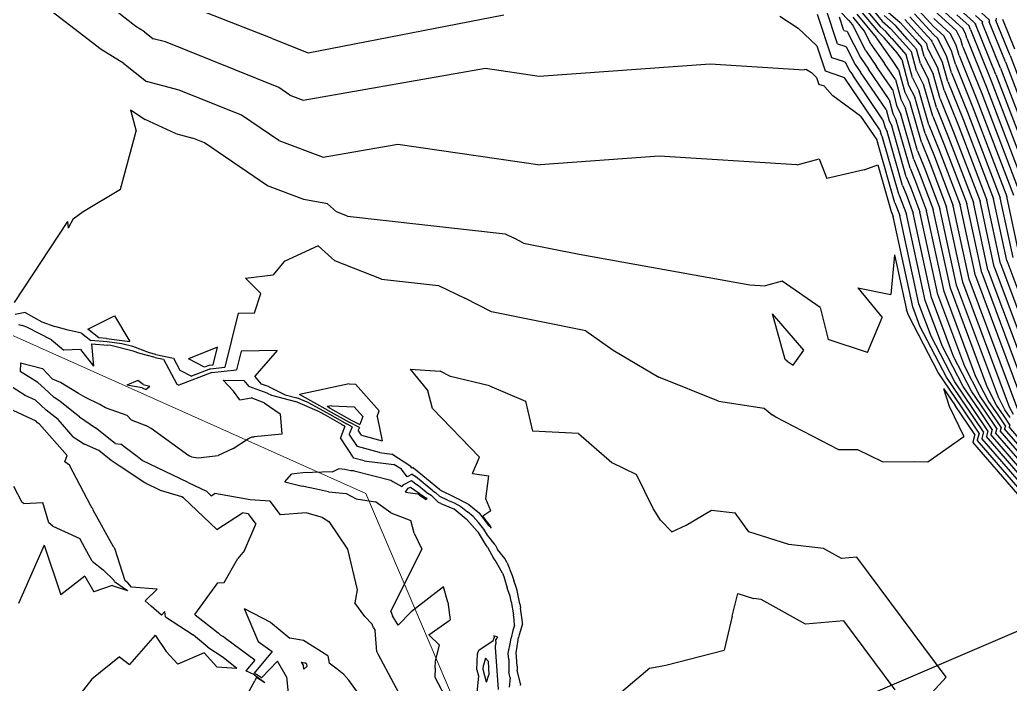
# Model space of a CAD drawing. Header units: metres. Extents: x -1120501 to 1198934, y -4928884 to 66998.
# Drawn here: x 459.7 to 732.5, y -822.2 to -639.2 of the extents above; entities that cross this region are included whole.
import ezdxf

# ---------------------------------------------------------------- set-up
doc = ezdxf.new("R2010")
doc.units = ezdxf.units.M
doc.layers.add('CL', color=5, linetype='Continuous')
doc.layers.add('Cross Sections', color=10, linetype='Continuous')
doc.layers.add('SURF2CONTOURS', color=7, linetype='Continuous', lineweight=0)

msp = doc.modelspace()

# ---------------------------------------------------------------- linework, layer by layer
at = {"color": 7, "lineweight": 0}
msp.add_circle((-684.64, 190.5), 66807.04, dxfattribs=at)
at = {"layer": 'CL', "linetype": 'Continuous', "lineweight": 0}
msp.add_lwpolyline([(-1067.58, 367.8), (-1082.93, 319.26), (-1104.11, 221.68), (-1108.39, 149.1), (-1119.85, 75.24), (-1093.53, -4.65), (-914.22, -147.32), (-825.87, -265.54), (-744.42, -314.86), (-442.72, -367.63), (-277.08, -412.37), (-43.5, -540.29), (86.31, -636.55), (247.28, -699.7), (413.51, -706.37), (555.05, -769.61), (597.29, -868.97), (635.37, -929.41), (778.63, -1023.65), (803.38, -1108.38), (824.32, -1155.97), (872.87, -1163.59)], dxfattribs=at)
at = {"layer": 'Cross Sections', "linetype": 'Continuous', "lineweight": 30}
msp.add_line((348.21, -973.18), (918.02, -728.82), dxfattribs=at)
at = {"layer": 'SURF2CONTOURS', "color": 4, "linetype": 'Continuous', "lineweight": -3}
for p, q in [((482.09, -647.3, 242), (463.06, -632.64, 242)), ((681.44, -632.36, 245), (687.86, -639.16, 245)), ((714.64, -632.7, 253), (722.38, -639.73, 253)), ((529.19, -644.3, 243), (501.52, -633.43, 243)), ((711.62, -634.45, 252), (719.42, -641.55, 252)), ((539.17, -648.22, 243), (593.03, -637.8, 243)), ((669, -638.2, 243), (674.11, -641.43, 243)), ((684.96, -645.79, 244), (681.84, -636.34, 244)), ((690.23, -637.58, 246), (695.56, -644.01, 246)), ((692.3, -635.76, 247), (696.64, -641.01, 247)), ((697.73, -638, 248), (700.86, -640.76, 248)), ((706.12, -637.48, 250), (711.33, -643.22, 250)), ((726.72, -639.2, 254), (723.48, -636.24, 254)), ((687.86, -639.16, 245), (688.16, -639.39, 245)), ((689.01, -640.42, 245), (688.16, -639.39, 245)), ((692.68, -647.72, 245), (689.01, -640.42, 245)), ((696.64, -641.01, 247), (698.22, -642.4, 247)), ((704.23, -644.48, 248), (700.86, -640.76, 248)), ((708.53, -644.68, 249), (703.49, -639.12, 249)), ((711.47, -638.83, 251), (715.97, -642.93, 251)), ((722.94, -640.24, 253), (722.38, -639.73, 253)), ((722.94, -640.24, 253), (722.93, -640.33, 253)), ((728.55, -654.21, 253), (722.93, -640.33, 253)), ((726.72, -639.2, 254), (726.68, -639.69, 254)), ((731.15, -650.74, 254), (726.68, -639.69, 254)), ((733.76, -647.27, 255), (730.44, -639.06, 255)), ((674.11, -641.43, 243), (679.22, -646.33, 243)), ((699.92, -644.28, 247), (698.22, -642.4, 247)), ((711.33, -643.22, 250), (712.52, -644.31, 250)), ((717.6, -646.14, 251), (715.97, -642.93, 251)), ((720.14, -642.97, 252), (719.42, -641.55, 252)), ((720.5, -644.23, 252), (720.14, -642.97, 252)), ((529.19, -644.3, 243), (539.17, -648.22, 243)), ((679.22, -646.33, 243), (681.5, -653.24, 243)), ((684.96, -645.79, 244), (686.97, -646.46, 244)), ((686.97, -646.46, 244), (687.33, -646.59, 244)), ((695.56, -644.01, 246), (695.59, -644.04, 246)), ((695.62, -644.07, 246), (695.59, -644.04, 246)), ((695.75, -644.22, 246), (695.62, -644.07, 246)), ((700.06, -650.36, 246), (695.75, -644.22, 246)), ((699.92, -644.28, 247), (703.87, -648.78, 247)), ((704.23, -644.48, 248), (706.68, -647.27, 248)), ((708.53, -644.68, 249), (709.49, -645.77, 249)), ((709.9, -647.32, 249), (709.49, -645.77, 249)), ((715.06, -649.32, 250), (712.52, -644.31, 250)), ((718.42, -649.01, 251), (717.6, -646.14, 251)), ((720.5, -644.23, 252), (725.94, -657.69, 252)), ((488.39, -651.24, 242), (482.09, -647.3, 242)), ((687.33, -646.59, 244), (689.77, -651.45, 244)), ((692.68, -647.72, 245), (695.68, -651.99, 245)), ((705.59, -655.17, 247), (703.87, -648.78, 247)), ((707.75, -651.24, 248), (706.68, -647.27, 248)), ((709.9, -647.32, 249), (712.53, -652.49, 249)), ((718.42, -649.01, 251), (723.34, -661.16, 251)), ((488.39, -651.24, 242), (494.62, -656.17, 242)), ((689.77, -651.45, 244), (691.29, -653.62, 244)), ((701.76, -652.84, 246), (700.06, -650.36, 246)), ((707.75, -651.24, 248), (709.99, -655.67, 248)), ((716.34, -653.78, 250), (715.06, -649.32, 250)), ((731.15, -650.74, 254), (744.42, -685.55, 254)), ((681.5, -653.24, 243), (685.98, -654.74, 243)), ((698.31, -663.91, 244), (691.29, -653.62, 244)), ((700.03, -658.38, 245), (695.68, -651.99, 245)), ((701.76, -652.84, 246), (703.43, -659.1, 246)), ((714.26, -658.55, 249), (712.53, -652.49, 249)), ((716.34, -653.78, 250), (720.73, -664.63, 250)), ((728.55, -654.21, 253), (740.74, -686.2, 253)), ((503.6, -658.51, 242), (494.62, -656.17, 242)), ((685.98, -654.74, 243), (686.78, -655.02, 243)), ((686.78, -655.02, 243), (686.85, -655.18, 243)), ((686.85, -655.18, 243), (686.9, -655.25, 243)), ((696.58, -669.45, 243), (686.9, -655.25, 243)), ((705.59, -655.17, 247), (707.45, -658.84, 247)), ((712.18, -663.32, 248), (709.99, -655.67, 248)), ((520.79, -665.41, 242), (503.6, -658.51, 242)), ((700.03, -658.38, 245), (701.28, -663.02, 245)), ((703.43, -659.1, 246), (704.91, -662.02, 246)), ((710.1, -668.1, 247), (707.45, -658.84, 247)), ((714.26, -658.55, 249), (718.13, -668.1, 249)), ((725.94, -657.69, 252), (737.06, -686.85, 252)), ((708.02, -672.87, 246), (704.91, -662.02, 246)), ((723.34, -661.16, 251), (733.38, -687.51, 251)), ((531.02, -672.4, 242), (520.79, -665.41, 242)), ((698.31, -663.91, 244), (699.12, -666.95, 244)), ((701.28, -663.02, 245), (702.38, -665.19, 245)), ((705.94, -677.64, 245), (702.38, -665.19, 245)), ((712.18, -663.32, 248), (715.52, -671.58, 248)), ((720.73, -664.63, 250), (729.7, -688.16, 250)), ((699.12, -666.95, 244), (699.84, -668.37, 244)), ((710.1, -668.1, 247), (712.92, -675.05, 247)), ((718.13, -668.1, 249), (726.02, -688.81, 249)), ((696.58, -669.45, 243), (696.96, -670.87, 243)), ((696.96, -670.87, 243), (697.3, -671.54, 243)), ((703.86, -682.41, 244), (699.84, -668.37, 244)), ((531.02, -672.4, 242), (543.26, -677.04, 242)), ((543.26, -677.04, 242), (563.85, -673.46, 242)), ((563.85, -673.46, 242), (603.02, -679.13, 242)), ((563.85, -673.46, 242), (603.02, -679.13, 242)), ((701.79, -687.18, 243), (697.3, -671.54, 243)), ((708.02, -672.87, 246), (710.31, -678.52, 246)), ((715.52, -671.58, 248), (722.34, -689.47, 248)), ((712.92, -675.05, 247), (718.66, -690.12, 247)), ((635.84, -676.74, 242), (603.02, -679.13, 242)), ((673.71, -679.11, 242), (635.84, -676.74, 242)), ((673.85, -679.16, 242), (673.71, -679.11, 242)), ((673.85, -679.16, 242), (679.9, -677.48, 242)), ((679.9, -677.48, 242), (682.02, -682.9, 242)), ((692.24, -680.52, 242), (696.02, -679.09, 242)), ((696.02, -679.09, 242), (699.71, -691.96, 242)), ((705.94, -677.64, 245), (707.71, -681.99, 245)), ((710.31, -678.52, 246), (714.98, -690.77, 246)), ((692.24, -680.52, 242), (682.02, -682.9, 242)), ((703.86, -682.41, 244), (705.1, -685.46, 244)), ((707.71, -681.99, 245), (711.3, -691.43, 245)), ((701.79, -687.18, 243), (702.49, -688.94, 243)), ((705.1, -685.46, 244), (707.62, -692.08, 244)), ((702.49, -688.94, 243), (703.94, -692.73, 243)), ((722.91, -709.73, 247), (718.66, -690.12, 247)), ((726.36, -708.03, 248), (722.34, -689.47, 248)), ((729.82, -706.33, 249), (726.02, -688.81, 249)), ((733.27, -704.64, 250), (729.7, -688.16, 250)), ((699.71, -691.96, 242), (699.89, -692.41, 242)), ((699.89, -692.41, 242), (700.26, -693.39, 242)), ((709.09, -716.51, 243), (703.94, -692.73, 243)), ((712.55, -714.81, 244), (707.62, -692.08, 244)), ((716, -713.12, 245), (711.3, -691.43, 245)), ((719.45, -711.42, 246), (714.98, -690.77, 246)), ((705.64, -718.21, 242), (700.26, -693.39, 242)), ((541.89, -701.4, 241), (532.49, -705.7, 241)), ((541.89, -701.4, 241), (546.49, -705.52, 241)), ((532.49, -705.7, 241), (529.44, -709.45, 241)), ((559.28, -710.64, 241), (546.49, -705.52, 241)), ((729.82, -706.33, 249), (742.69, -740.84, 249)), ((726.36, -708.03, 248), (740, -744.59, 248)), ((521.84, -710.32, 241), (529.44, -709.45, 241)), ((521.84, -710.32, 241), (526.05, -714.58, 241)), ((559.28, -710.64, 241), (574.99, -712.4, 241)), ((732.31, -745.89, 246), (719.45, -711.42, 246)), ((722.91, -709.73, 247), (737.31, -748.34, 247)), ((524.39, -719.92, 241), (526.05, -714.58, 241)), ((574.99, -712.4, 241), (582.25, -715.84, 241)), ((726.14, -740.3, 245), (716, -713.12, 245)), ((589.58, -719.6, 241), (582.25, -715.84, 241)), ((713.8, -729.12, 243), (709.09, -716.51, 243)), ((719.97, -734.71, 244), (712.55, -714.81, 244)), ((461.2, -719.83, 241), (458.45, -720.33, 241)), ((461.2, -719.83, 241), (465.81, -722.38, 241)), ((519.89, -719.97, 241), (516.18, -734.89, 241)), ((519.89, -719.97, 241), (524.39, -719.92, 241)), ((615.61, -724.81, 241), (589.58, -719.6, 241)), ((707.62, -723.53, 242), (705.64, -718.21, 242)), ((465.81, -722.38, 241), (469.31, -723.68, 241)), ((472.99, -724.65, 241), (469.31, -723.68, 241)), ((476.71, -725.51, 241), (472.99, -724.65, 241)), ((476.71, -725.51, 241), (479.26, -727.47, 241)), ((615.61, -724.81, 241), (623.13, -730.2, 241)), ((714.94, -737.63, 242), (707.62, -723.53, 242)), ((483.77, -727.86, 241), (479.26, -727.47, 241)), ((487.84, -728.39, 241), (483.77, -727.86, 241)), ((490.79, -729.13, 241), (487.84, -728.39, 241)), ((495.43, -730.88, 241), (490.79, -729.13, 241)), ((497.2, -731.32, 241), (495.43, -730.88, 241)), ((623.13, -730.2, 241), (635.74, -737.62, 241)), ((719.54, -740.19, 243), (713.8, -729.12, 243)), ((459.91, -733.62, 240), (459.79, -736.08, 240)), ((459.91, -733.62, 240), (465.96, -735.18, 240)), ((497.2, -731.32, 241), (502.04, -732.41, 241)), ((502.04, -732.41, 241), (503.78, -735.66, 241)), ((464.69, -739.1, 240), (459.79, -736.08, 240)), ((468.7, -738.13, 240), (465.96, -735.18, 240)), ((503.78, -735.66, 241), (507.02, -737.33, 241)), ((512.27, -735.3, 241), (507.02, -737.33, 241)), ((512.27, -735.3, 241), (516.18, -734.89, 241)), ((724.15, -742.76, 244), (719.97, -734.71, 244)), ((466.47, -740.76, 240), (464.69, -739.1, 240)), ((470.95, -739.11, 240), (468.7, -738.13, 240)), ((475.89, -742.09, 240), (470.95, -739.11, 240)), ((515.69, -738.39, 240), (518.59, -741.5, 240)), ((515.69, -738.39, 240), (521.38, -738.52, 240)), ((521.38, -738.52, 240), (522.77, -740.16, 240)), ((652.16, -744.26, 241), (635.74, -737.62, 241)), ((720.72, -746.17, 242), (714.94, -737.63, 242)), ((469.14, -743.2, 240), (466.47, -740.76, 240)), ((520.29, -743.87, 240), (518.59, -741.5, 240)), ((527.83, -742.03, 240), (522.77, -740.16, 240)), ((550.41, -739.44, 241), (536.73, -742.41, 241)), ((550.41, -739.44, 241), (552.12, -739.53, 241)), ((558.7, -746.84, 241), (552.12, -739.53, 241)), ((714.15, -740.69, 241), (715.67, -745.57, 241)), ((714.15, -740.69, 241), (717.35, -745.43, 241)), ((724.08, -746.91, 243), (719.54, -740.19, 243)), ((728.75, -745.33, 245), (726.14, -740.3, 245)), ((470.72, -744.25, 240), (469.14, -743.2, 240)), ((474.96, -747.62, 240), (470.72, -744.25, 240)), ((477.82, -743.23, 240), (475.89, -742.09, 240)), ((481.79, -745.18, 240), (477.82, -743.23, 240)), ((520.29, -743.87, 240), (523.43, -743.28, 240)), ((526.97, -744.65, 240), (523.43, -743.28, 240)), ((526.97, -744.65, 240), (531.44, -747.73, 240)), ((527.83, -742.03, 240), (529.02, -742.61, 240)), ((529.02, -742.61, 240), (535.62, -744.33, 240)), ((542.22, -747.14, 240), (535.62, -744.33, 240)), ((544.66, -746.75, 241), (536.73, -742.41, 241)), ((652.16, -744.26, 241), (664.73, -746.18, 241)), ((727.45, -747.64, 244), (724.15, -742.76, 244)), ((464.2, -749.75, 241), (456.67, -746.23, 241)), ((483.26, -746.09, 240), (481.79, -745.18, 240)), ((489.3, -748.14, 240), (483.26, -746.09, 240)), ((542.22, -747.14, 240), (543.78, -747.99, 240)), ((544.66, -746.75, 241), (546.28, -747.67, 241)), ((558.16, -748.47, 241), (558.7, -746.84, 241)), ((664.73, -746.18, 241), (666.96, -748.02, 241)), ((715.67, -745.57, 241), (719.73, -753.97, 241)), ((722.71, -753.37, 241), (717.35, -745.43, 241)), ((725.13, -752.7, 242), (720.72, -746.17, 242)), ((727.55, -752.04, 243), (724.08, -746.91, 243)), ((730.81, -748.38, 245), (728.75, -745.33, 245)), ((733.35, -747.9, 246), (732.31, -745.89, 246)), ((464.62, -750.15, 241), (464.2, -749.75, 241)), ((476.13, -748.51, 240), (474.96, -747.62, 240)), ((476.13, -748.51, 240), (480.55, -751.52, 240)), ((489.3, -748.14, 240), (490.39, -749.37, 240)), ((490.39, -749.37, 240), (494.46, -750.94, 240)), ((531.44, -747.73, 240), (531.86, -753.27, 240)), ((543.78, -747.99, 240), (548.34, -750.57, 240)), ((546.28, -747.67, 241), (550.4, -749.99, 241)), ((553.23, -751.44, 241), (550.4, -749.99, 241)), ((558.16, -748.47, 241), (559.5, -755.17, 241)), ((667.95, -748.67, 241), (666.96, -748.02, 241)), ((685.31, -757.62, 241), (667.95, -748.67, 241)), ((729.97, -751.37, 244), (727.45, -747.64, 244)), ((732.38, -750.71, 245), (730.81, -748.38, 245)), ((465.11, -750.54, 241), (464.62, -750.15, 241)), ((465.11, -750.54, 241), (472.72, -759.21, 241)), ((485.98, -755.89, 240), (480.55, -751.52, 240)), ((495.9, -751.79, 240), (494.46, -750.94, 240)), ((506.29, -759.25, 240), (495.9, -751.79, 240)), ((549.26, -751.07, 240), (548, -754.34, 240)), ((548.34, -750.57, 240), (548.89, -750.88, 240)), ((549.26, -751.07, 240), (548.89, -750.88, 240)), ((553.23, -751.44, 241), (552.92, -752.24, 241)), ((553.82, -753.6, 241), (552.92, -752.24, 241)), ((725.13, -752.7, 242), (724.66, -754.46, 242)), ((727.55, -752.04, 243), (727.18, -753.42, 243)), ((729.97, -751.37, 244), (729.7, -752.38, 244)), ((737.96, -761.94, 244), (729.7, -752.38, 244)), ((732.38, -750.71, 245), (732.22, -751.33, 245)), ((737.38, -757.31, 245), (732.22, -751.33, 245)), ((518.43, -757.29, 240), (522.66, -754.53, 240)), ((522.66, -754.53, 240), (523.69, -754.07, 240)), ((523.69, -754.07, 240), (524.22, -754.06, 240)), ((531.86, -753.27, 240), (524.22, -754.06, 240)), ((551.67, -759.88, 240), (548, -754.34, 240)), ((553.82, -753.6, 241), (559.5, -755.17, 241)), ((709.82, -760.96, 241), (719.73, -753.97, 241)), ((722.71, -753.37, 241), (722.15, -755.5, 241)), ((739.72, -775.84, 241), (722.15, -755.5, 241)), ((739.13, -771.21, 242), (724.66, -754.46, 242)), ((738.55, -766.58, 243), (727.18, -753.42, 243)), ((485.98, -755.89, 240), (487.51, -756.07, 240)), ((488.7, -756.98, 240), (487.51, -756.07, 240)), ((492.04, -759.5, 240), (488.7, -756.98, 240)), ((518.43, -757.29, 240), (514.38, -759.18, 240)), ((690.48, -757.64, 241), (685.31, -757.62, 241)), ((697.34, -760.97, 241), (690.48, -757.64, 241)), ((472.12, -760.92, 241), (472.72, -759.21, 241)), ((473.37, -761.85, 241), (472.12, -760.92, 241)), ((493.37, -760.57, 240), (492.04, -759.5, 240)), ((506.03, -766.6, 240), (493.37, -760.57, 240)), ((506.95, -759.55, 240), (506.29, -759.25, 240)), ((506.95, -759.55, 240), (508.79, -759.79, 240)), ((508.79, -759.79, 240), (514.38, -759.18, 240)), ((554.55, -760.68, 240), (551.67, -759.88, 240)), ((554.55, -760.68, 240), (562.76, -761.62, 240)), ((697.34, -760.97, 241), (706.07, -760.87, 241)), ((706.07, -760.87, 241), (709.82, -760.96, 241)), ((479.31, -773.04, 241), (473.37, -761.85, 241)), ((564.79, -762.96, 240), (562.76, -761.62, 240)), ((566.38, -765.05, 240), (564.79, -762.96, 240)), ((567.78, -764.31, 240), (566.38, -765.05, 240)), ((567.78, -764.31, 240), (568.67, -764.97, 240)), ((573.46, -768.92, 240), (568.67, -764.97, 240)), ((506.03, -766.6, 240), (507.79, -767.49, 240)), ((507.79, -767.49, 240), (511.15, -769.05, 240)), ((512.44, -770.28, 240), (511.15, -769.05, 240)), ((565.91, -769.31, 239), (566.7, -768.22, 239)), ((566.7, -768.22, 239), (567.34, -767.88, 239)), ((567.34, -767.88, 239), (569.66, -769.58, 239)), ((573.46, -768.92, 240), (574.23, -769.4, 240)), ((512.44, -770.28, 240), (513.44, -769.64, 240)), ((523.12, -771.42, 240), (513.44, -769.64, 240)), ((528.65, -771.73, 240), (523.12, -771.42, 240)), ((531.51, -775.52, 240), (528.65, -771.73, 240)), ((565.91, -769.31, 239), (569.34, -769.7, 239)), ((569.34, -769.7, 239), (569.46, -769.83, 239)), ((569.83, -770.13, 239), (569.46, -769.83, 239)), ((569.75, -769.65, 239), (569.66, -769.58, 239)), ((569.75, -769.65, 239), (571.75, -770.9, 239)), ((569.83, -770.13, 239), (571.66, -771.26, 239)), ((571.66, -771.26, 239), (571.87, -771.02, 239)), ((571.87, -771.02, 239), (571.75, -770.9, 239)), ((574.23, -769.4, 240), (575.37, -770.47, 240)), ((577.53, -771.49, 240), (575.37, -770.47, 240)), ((577.53, -771.49, 240), (579.33, -772.24, 240)), ((479.66, -773.69, 241), (479.31, -773.04, 241)), ((479.72, -773.83, 241), (479.66, -773.69, 241)), ((479.72, -773.83, 241), (479.83, -774.14, 241)), ((479.83, -774.14, 241), (485.45, -784.27, 241)), ((579.33, -772.24, 240), (581.22, -773.22, 240)), ((581.22, -773.22, 240), (583.04, -774.7, 240)), ((538.59, -775, 240), (531.51, -775.52, 240)), ((542.07, -775.98, 240), (538.59, -775, 240)), ((543.1, -776.22, 240), (542.07, -775.98, 240)), ((543.1, -776.22, 240), (544.78, -777.37, 240)), ((544.78, -777.37, 240), (549.93, -784.97, 240)), ((584.6, -775.97, 240), (583.04, -774.7, 240)), ((586.05, -777.6, 240), (584.6, -775.97, 240)), ((587.5, -779.5, 240), (586.05, -777.6, 240)), ((588.48, -781.15, 240), (587.5, -779.5, 240)), ((590.59, -783.79, 240), (588.48, -781.15, 240)), ((485.56, -784.46, 241), (485.45, -784.27, 241)), ((485.56, -784.46, 241), (485.73, -784.6, 241)), ((485.9, -784.76, 241), (485.73, -784.6, 241)), ((488.69, -793.75, 241), (485.9, -784.76, 241)), ((549.93, -784.97, 240), (552.6, -796.21, 240)), ((590.59, -783.79, 240), (591.29, -785.09, 240)), ((593.27, -787.55, 240), (591.29, -785.09, 240)), ((593.93, -788.72, 240), (593.27, -787.55, 240)), ((593.93, -788.72, 240), (595.31, -792.21, 240)), ((489.44, -794.26, 241), (488.69, -793.75, 241)), ((595.31, -792.21, 240), (595.73, -793.58, 240)), ((596.5, -795.74, 240), (595.73, -793.58, 240)), ((490.49, -795.42, 241), (489.44, -794.26, 241)), ((497.5, -796, 241), (490.49, -795.42, 241)), ((494.22, -799.19, 241), (497.5, -796, 241)), ((552.6, -796.21, 240), (551.96, -799.77, 240)), ((596.73, -796.38, 240), (596.5, -795.74, 240)), ((597.44, -800.07, 240), (596.73, -796.38, 240)), ((495.89, -800.69, 241), (494.22, -799.19, 241)), ((655.92, -803.42, 240), (657.49, -797.23, 240)), ((657.49, -797.23, 240), (661.81, -798.59, 240)), ((663.9, -798.85, 240), (661.81, -798.59, 240)), ((676.15, -805.64, 240), (663.9, -798.85, 240)), ((498.77, -803.15, 241), (495.89, -800.69, 241)), ((521.51, -801.3, 240), (525.4, -810.38, 240)), ((521.51, -801.3, 240), (528.71, -805.14, 240)), ((554.74, -803.54, 240), (551.96, -799.77, 240)), ((597.44, -800.07, 240), (597.65, -801.26, 240)), ((598.16, -805.07, 240), (597.65, -801.26, 240)), ((498.77, -803.15, 241), (499.62, -802.17, 241)), ((499.81, -803.6, 241), (499.62, -802.17, 241)), ((499.81, -803.6, 241), (503.74, -806.2, 241)), ((556.73, -805.67, 240), (554.74, -803.54, 240)), ((655.92, -803.42, 240), (653.66, -812.8, 240)), ((503.74, -806.2, 241), (507.43, -808.6, 241)), ((528.71, -805.14, 240), (534.07, -809.48, 240)), ((557.14, -806.67, 240), (556.73, -805.67, 240)), ((557.14, -806.67, 240), (557.56, -807.35, 240)), ((558.01, -813.31, 240), (557.56, -807.35, 240)), ((598.17, -805.58, 240), (597.21, -808.58, 240)), ((598.17, -805.58, 240), (598.16, -805.07, 240)), ((686.67, -804.76, 240), (676.15, -805.64, 240)), ((700.78, -823.76, 240), (686.67, -804.76, 240)), ((497.03, -808.7, 241), (489.94, -816.8, 241)), ((497.03, -808.7, 241), (500.06, -813.14, 241)), ((508.14, -809.17, 241), (507.43, -808.6, 241)), ((511.46, -811.98, 241), (508.14, -809.17, 241)), ((537.81, -810.19, 240), (534.07, -809.48, 240)), ((590.08, -810.17, 239), (590.33, -809.44, 239)), ((590.22, -808.74, 239), (590.36, -808.96, 239)), ((590.22, -808.74, 239), (590.33, -809.44, 239)), ((590.79, -809.01, 239), (590.36, -808.96, 239)), ((591.28, -809.13, 239), (590.79, -809.01, 239)), ((590.82, -810.46, 239), (590.83, -809.87, 239)), ((591.28, -809.13, 239), (590.83, -809.87, 239)), ((596.58, -812.44, 240), (597.07, -809.29, 240)), ((597.21, -808.58, 240), (597.07, -809.29, 240)), ((511.46, -811.98, 241), (515.74, -814.75, 241)), ((525.4, -810.38, 240), (529.22, -813.17, 240)), ((544.5, -814.37, 240), (537.81, -810.19, 240)), ((585.78, -813.85, 239), (586.1, -812.83, 239)), ((586.1, -812.83, 239), (590.08, -810.17, 239)), ((590.76, -811.98, 239), (590.78, -810.94, 239)), ((591.57, -823.64, 239), (590.76, -811.98, 239)), ((590.82, -810.46, 239), (590.78, -810.94, 239)), ((596.37, -813.48, 240), (596.58, -812.44, 240)), ((637.63, -816.95, 240), (653.66, -812.8, 240)), ((487.14, -814.64, 241), (479.51, -820.82, 241)), ((487.14, -814.64, 241), (489.94, -816.8, 241)), ((500.06, -813.14, 241), (503.26, -816.63, 241)), ((510.45, -813.52, 241), (503.26, -816.63, 241)), ((510.45, -813.52, 241), (514, -817.4, 241)), ((515.74, -814.75, 241), (519.46, -817.73, 241)), ((529.22, -813.17, 240), (524.21, -819.15, 240)), ((544.5, -814.37, 240), (544.95, -816.38, 240)), ((558.01, -813.31, 240), (558.32, -813.8, 240)), ((558.32, -813.8, 240), (562.66, -821.94, 240)), ((585.6, -818.27, 239), (585.78, -813.85, 239)), ((596.7, -817.26, 240), (596.37, -813.48, 240)), ((514, -817.4, 241), (519.46, -817.73, 241)), ((530.67, -815.86, 240), (526.25, -820.46, 240)), ((533.18, -820.16, 240), (530.67, -815.86, 240)), ((547.09, -818.08, 240), (544.95, -816.38, 240)), ((548.96, -819.48, 240), (547.09, -818.08, 240)), ((585.6, -818.27, 239), (586.04, -819.91, 239)), ((596.7, -817.26, 240), (596.7, -818.35, 240)), ((633.23, -817.73, 240), (604.31, -842.28, 240)), ((633.23, -817.73, 240), (637.63, -816.95, 240)), ((479.51, -820.82, 241), (470.08, -832.82, 241)), ((524.9, -819.47, 240), (524.21, -819.15, 240)), ((526.25, -820.46, 240), (524.9, -819.47, 240)), ((533.18, -820.16, 240), (533.61, -824.68, 240)), ((548.96, -819.48, 240), (548.96, -819.49, 240)), ((548.96, -819.49, 240), (550.35, -821.1, 240)), ((586.04, -819.91, 239), (585.6, -824.6, 239)), ((597.58, -822.07, 240), (596.7, -818.35, 240)), ((555.53, -828.3, 240), (550.35, -821.1, 240)), ((562.66, -821.94, 240), (563.92, -824.29, 240)), ((597.58, -822.07, 240), (597.54, -822.5, 240))]:
    msp.add_line(p, q, dxfattribs=at)
at = {"layer": 'SURF2CONTOURS', "color": 2, "linetype": 'Continuous', "lineweight": -3}
for p, q in [((491.68, -641.01, 242.5), (484.47, -635.45, 242.5)), ((693.34, -634.86, 247.5), (697.18, -639.51, 247.5)), ((679.29, -637.59, 243.5), (683.23, -649.52, 243.5)), ((691.26, -636.67, 246.5), (696.1, -642.51, 246.5)), ((698.27, -636.5, 248.5), (702.17, -639.94, 248.5)), ((710.68, -644.78, 249.5), (704.81, -638.3, 249.5)), ((707.44, -636.66, 250.5), (711.4, -641.03, 250.5)), ((711.54, -636.64, 251.5), (717.69, -642.24, 251.5)), ((721.14, -640.86, 252.5), (717.78, -637.8, 252.5)), ((724.83, -639.72, 253.5), (722.93, -637.99, 253.5)), ((494.07, -642.5, 242.5), (491.68, -641.01, 242.5)), ((686.69, -642.07, 244.5), (685.48, -638.42, 244.5)), ((692.34, -642.28, 245.5), (689.19, -638.48, 245.5)), ((697.18, -639.51, 247.5), (699.54, -641.58, 247.5)), ((706.38, -644.58, 248.5), (702.17, -639.94, 248.5)), ((711.4, -641.03, 250.5), (714.25, -643.62, 250.5)), ((721.41, -641.38, 252.5), (721.14, -640.86, 252.5)), ((724.83, -639.72, 253.5), (724.81, -640.01, 253.5)), ((729.85, -652.48, 253.5), (724.81, -640.01, 253.5)), ((728.61, -638.67, 254.5), (728.56, -639.38, 254.5)), ((732.46, -649.01, 254.5), (728.56, -639.38, 254.5)), ((494.07, -642.5, 242.5), (496.43, -644.37, 242.5)), ((686.69, -642.07, 244.5), (687.46, -642.33, 244.5)), ((687.46, -642.33, 244.5), (687.6, -642.38, 244.5)), ((687.6, -642.38, 244.5), (691.22, -649.59, 244.5)), ((694.14, -645.86, 245.5), (692.34, -642.28, 245.5)), ((696.1, -642.51, 246.5), (696.9, -643.22, 246.5)), ((697.77, -644.17, 246.5), (696.9, -643.22, 246.5)), ((702.07, -644.38, 247.5), (699.54, -641.58, 247.5)), ((716.33, -647.73, 250.5), (714.25, -643.62, 250.5)), ((718.87, -644.56, 251.5), (717.69, -642.24, 251.5)), ((721.54, -641.85, 252.5), (721.41, -641.38, 252.5)), ((721.54, -641.85, 252.5), (727.25, -655.95, 252.5)), ((499.83, -645.25, 242.5), (496.43, -644.37, 242.5)), ((531.05, -657.8, 242.5), (499.83, -645.25, 242.5)), ((694.14, -645.86, 245.5), (697.87, -651.17, 245.5)), ((701.33, -648.23, 246.5), (697.77, -644.17, 246.5)), ((702.07, -644.38, 247.5), (705.28, -648.02, 247.5)), ((706.38, -644.58, 248.5), (708.08, -646.52, 248.5)), ((710.68, -644.78, 249.5), (710.89, -645.02, 249.5)), ((710.98, -645.35, 249.5), (710.89, -645.02, 249.5)), ((710.98, -645.35, 249.5), (713.8, -650.91, 249.5)), ((719.46, -646.62, 251.5), (718.87, -644.56, 251.5)), ((702.26, -649.55, 246.5), (701.33, -648.23, 246.5)), ((706.67, -653.21, 247.5), (705.28, -648.02, 247.5)), ((708.82, -649.28, 248.5), (708.08, -646.52, 248.5)), ((717.38, -651.39, 250.5), (716.33, -647.73, 250.5)), ((719.46, -646.62, 251.5), (724.64, -659.42, 251.5)), ((732.46, -649.01, 254.5), (746.26, -685.22, 254.5)), ((602.77, -654.68, 242.5), (649.85, -651.25, 242.5)), ((649.85, -651.25, 242.5), (675.71, -652.99, 242.5)), ((683.23, -649.52, 243.5), (686.47, -650.6, 243.5)), ((686.47, -650.6, 243.5), (687.05, -650.81, 243.5)), ((687.05, -650.81, 243.5), (688.31, -653.31, 243.5)), ((691.22, -649.59, 244.5), (693.48, -652.8, 244.5)), ((700.89, -655.61, 245.5), (697.87, -651.17, 245.5)), ((702.62, -650.08, 246.5), (702.26, -649.55, 246.5)), ((702.62, -650.08, 246.5), (704.51, -657.13, 246.5)), ((708.82, -649.28, 248.5), (711.26, -654.08, 248.5)), ((715.3, -656.16, 249.5), (713.8, -650.91, 249.5)), ((717.38, -651.39, 250.5), (722.04, -662.9, 250.5)), ((537.76, -661.27, 242.5), (587.93, -652.53, 242.5)), ((587.93, -652.53, 242.5), (602.77, -654.68, 242.5)), ((587.93, -652.53, 242.5), (602.77, -654.68, 242.5)), ((676.34, -652.84, 242.5), (675.71, -652.99, 242.5)), ((676.34, -652.84, 242.5), (677.74, -653.72, 242.5)), ((677.74, -653.72, 242.5), (679.15, -655.07, 242.5)), ((688.31, -653.31, 243.5), (689.1, -654.43, 243.5)), ((697.44, -666.68, 243.5), (689.1, -654.43, 243.5)), ((699.17, -661.15, 244.5), (693.48, -652.8, 244.5)), ((706.67, -653.21, 247.5), (708.72, -657.26, 247.5)), ((713.22, -660.94, 248.5), (711.26, -654.08, 248.5)), ((729.85, -652.48, 253.5), (742.58, -685.87, 253.5)), ((679.15, -655.07, 242.5), (679.77, -656.96, 242.5)), ((681.3, -657.47, 242.5), (679.77, -656.96, 242.5)), ((700.89, -655.61, 245.5), (702.36, -661.06, 245.5)), ((704.51, -657.13, 246.5), (706.18, -660.43, 246.5)), ((711.14, -665.71, 247.5), (708.72, -657.26, 247.5)), ((715.3, -656.16, 249.5), (719.43, -666.37, 249.5)), ((727.25, -655.95, 252.5), (738.9, -686.53, 252.5)), ((534.1, -659.88, 242.5), (531.05, -657.8, 242.5)), ((534.1, -659.88, 242.5), (537.76, -661.27, 242.5)), ((681.44, -657.62, 242.5), (681.3, -657.47, 242.5)), ((681.44, -657.62, 242.5), (683.58, -660.06, 242.5)), ((683.58, -660.06, 242.5), (683.63, -660.11, 242.5)), ((691.29, -665.72, 242.5), (683.63, -660.11, 242.5)), ((724.64, -659.42, 251.5), (735.22, -687.18, 251.5)), ((699.17, -661.15, 244.5), (700.2, -664.98, 244.5)), ((702.36, -661.06, 245.5), (703.65, -663.6, 245.5)), ((709.06, -670.48, 246.5), (706.18, -660.43, 246.5)), ((713.22, -660.94, 248.5), (716.82, -669.84, 248.5)), ((490.15, -663.93, 241.5), (491.79, -669.85, 241.5)), ((490.15, -663.93, 241.5), (494.27, -666.64, 241.5)), ((700.2, -664.98, 244.5), (701.11, -666.78, 244.5)), ((706.98, -675.25, 245.5), (703.65, -663.6, 245.5)), ((722.04, -662.9, 250.5), (731.54, -687.83, 250.5)), ((502.61, -670.52, 241.5), (494.27, -666.64, 241.5)), ((691.29, -665.72, 242.5), (695.72, -672.21, 242.5)), ((697.44, -666.68, 243.5), (698.04, -668.91, 243.5)), ((704.9, -680.03, 244.5), (701.11, -666.78, 244.5)), ((711.14, -665.71, 247.5), (714.22, -673.31, 247.5)), ((719.43, -666.37, 249.5), (727.86, -688.49, 249.5)), ((487.48, -685.78, 241.5), (491.79, -669.85, 241.5)), ((502.61, -670.52, 241.5), (507.37, -671.76, 241.5)), ((698.04, -668.91, 243.5), (698.57, -669.95, 243.5)), ((702.83, -684.8, 243.5), (698.57, -669.95, 243.5)), ((709.06, -670.48, 246.5), (711.61, -676.78, 246.5)), ((716.82, -669.84, 248.5), (724.18, -689.14, 248.5)), ((510.54, -673.03, 241.5), (507.37, -671.76, 241.5)), ((527.94, -684.91, 241.5), (510.54, -673.03, 241.5)), ((695.72, -672.21, 242.5), (695.89, -672.84, 242.5)), ((695.89, -672.84, 242.5), (696.03, -673.13, 242.5)), ((700.75, -689.57, 242.5), (696.03, -673.13, 242.5)), ((714.22, -673.31, 247.5), (720.5, -689.79, 247.5)), ((706.98, -675.25, 245.5), (709.01, -680.26, 245.5)), ((711.61, -676.78, 246.5), (716.82, -690.45, 246.5)), ((704.9, -680.03, 244.5), (706.4, -683.73, 244.5)), ((709.01, -680.26, 245.5), (713.14, -691.1, 245.5)), ((706.4, -683.73, 244.5), (709.46, -691.75, 244.5)), ((477.18, -691.93, 241.5), (487.48, -685.78, 241.5)), ((537.92, -688.7, 241.5), (527.94, -684.91, 241.5)), ((702.83, -684.8, 243.5), (703.8, -687.2, 243.5)), ((703.8, -687.2, 243.5), (705.78, -692.41, 243.5)), ((544.41, -689.82, 241.5), (537.92, -688.7, 241.5)), ((546.95, -692.1, 241.5), (544.41, -689.82, 241.5)), ((700.75, -689.57, 242.5), (701.19, -690.67, 242.5)), ((724.63, -708.88, 247.5), (720.5, -689.79, 247.5)), ((728.09, -707.18, 248.5), (724.18, -689.14, 248.5)), ((731.54, -705.49, 249.5), (727.86, -688.49, 249.5)), ((735, -703.79, 250.5), (731.54, -687.83, 250.5)), ((474.4, -694.02, 241.5), (477.18, -691.93, 241.5)), ((549.94, -693.29, 241.5), (546.95, -692.1, 241.5)), ((701.19, -690.67, 242.5), (702.1, -693.06, 242.5)), ((710.82, -715.66, 243.5), (705.78, -692.41, 243.5)), ((714.27, -713.97, 244.5), (709.46, -691.75, 244.5)), ((717.73, -712.27, 245.5), (713.14, -691.1, 245.5)), ((721.18, -710.57, 246.5), (716.82, -690.45, 246.5)), ((472.86, -694.68, 241.5), (458.12, -717.05, 241.5)), ((472.86, -694.68, 241.5), (473.03, -696.57, 241.5)), ((474.4, -694.02, 241.5), (473.03, -696.57, 241.5)), ((549.94, -693.29, 241.5), (593.39, -698.16, 241.5)), ((707.36, -717.36, 242.5), (702.1, -693.06, 242.5)), ((593.39, -698.16, 241.5), (595.9, -699.35, 241.5)), ((598.44, -700.66, 241.5), (595.9, -699.35, 241.5)), ((598.44, -700.66, 241.5), (613.73, -703.71, 241.5)), ((613.73, -703.71, 241.5), (660.78, -712.18, 241.5)), ((700.63, -703.91, 241.5), (699.57, -714.81, 241.5)), ((700.63, -703.91, 241.5), (703.91, -719.06, 241.5)), ((731.54, -705.49, 249.5), (744.03, -738.96, 249.5)), ((724.63, -708.88, 247.5), (738.65, -746.46, 247.5)), ((728.09, -707.18, 248.5), (741.34, -742.71, 248.5)), ((669.69, -711.15, 241.5), (665.02, -712.45, 241.5)), ((680.12, -718.39, 241.5), (669.69, -711.15, 241.5)), ((735.4, -748.69, 246.5), (721.18, -710.57, 246.5)), ((660.78, -712.18, 241.5), (665.01, -712.44, 241.5)), ((665.02, -712.45, 241.5), (665.01, -712.44, 241.5)), ((690.49, -713.02, 241.5), (697.2, -721.17, 241.5)), ((690.49, -713.02, 241.5), (699.57, -714.81, 241.5)), ((723.05, -737.51, 244.5), (714.27, -713.97, 244.5)), ((729.23, -743.1, 245.5), (717.73, -712.27, 245.5)), ((710.71, -726.33, 242.5), (707.36, -717.36, 242.5)), ((716.88, -731.92, 243.5), (710.82, -715.66, 243.5)), ((680.12, -718.39, 241.5), (682.35, -727.24, 241.5)), ((704.54, -720.74, 241.5), (703.91, -719.06, 241.5)), ((478.42, -724.42, 241.5), (485.76, -720.73, 241.5)), ((485.76, -720.73, 241.5), (490.03, -727.79, 241.5)), ((670.53, -732.74, 241.5), (667.05, -720.2, 241.5)), ((675.61, -730.2, 241.5), (667.05, -720.2, 241.5)), ((693.2, -730.81, 241.5), (697.2, -721.17, 241.5)), ((712.64, -736.34, 241.5), (704.54, -720.74, 241.5)), ((459.36, -723.06, 240.5), (460.33, -723.33, 240.5)), ((460.45, -723.31, 240.5), (460.33, -723.33, 240.5)), ((460.45, -723.31, 240.5), (460.67, -723.42, 240.5)), ((461.67, -723.8, 240.5), (460.67, -723.42, 240.5)), ((468.42, -727.3, 240.5), (461.67, -723.8, 240.5)), ((481.48, -726.77, 241.5), (478.42, -724.42, 241.5)), ((468.42, -727.3, 240.5), (471.85, -730.18, 240.5)), ((483.59, -726.95, 241.5), (481.48, -726.77, 241.5)), ((483.59, -726.95, 241.5), (490.03, -727.79, 241.5)), ((693.2, -730.81, 241.5), (682.35, -727.24, 241.5)), ((717.24, -738.91, 242.5), (710.71, -726.33, 242.5)), ((476.4, -729.97, 240.5), (471.85, -730.18, 240.5)), ((476.4, -729.97, 240.5), (479.97, -734.55, 240.5)), ((479.48, -728.38, 240.5), (483.95, -728.76, 240.5)), ((479.48, -728.38, 240.5), (479.97, -734.55, 240.5)), ((484.75, -728.87, 240.5), (483.95, -728.76, 240.5)), ((490.92, -730.42, 240.5), (484.75, -728.87, 240.5)), ((492.8, -731.13, 240.5), (490.92, -730.42, 240.5)), ((514.17, -729.37, 241.5), (506.14, -732.55, 241.5)), ((512.97, -734.2, 241.5), (514.17, -729.37, 241.5)), ((520.68, -730.4, 240.5), (519.39, -735.58, 240.5)), ((530.59, -730.28, 240.5), (520.68, -730.4, 240.5)), ((530.59, -730.28, 240.5), (524.45, -737.36, 240.5)), ((672.73, -734.27, 241.5), (675.61, -730.2, 241.5)), ((497, -732.19, 240.5), (492.8, -731.13, 240.5)), ((497, -732.19, 240.5), (499.26, -732.69, 240.5)), ((499.26, -732.69, 240.5), (502.95, -739.55, 240.5)), ((510.56, -734.84, 241.5), (506.14, -732.55, 241.5)), ((671.08, -733.19, 241.5), (670.53, -732.74, 241.5)), ((671.08, -733.19, 241.5), (672.73, -734.27, 241.5)), ((721.85, -741.48, 243.5), (716.88, -731.92, 243.5)), ((512.6, -736.28, 240.5), (503.48, -739.82, 240.5)), ((511.94, -734.31, 241.5), (510.56, -734.84, 241.5)), ((511.94, -734.31, 241.5), (512.97, -734.2, 241.5)), ((512.6, -736.28, 240.5), (519.39, -735.58, 240.5)), ((567.26, -735.37, 240.5), (575.47, -735.95, 240.5)), ((567.26, -735.37, 240.5), (572.04, -741.37, 240.5)), ((578.3, -737.39, 240.5), (575.47, -735.95, 240.5)), ((719.04, -745.8, 241.5), (712.64, -736.34, 241.5)), ((461.17, -742.62, 240.5), (452.63, -737.24, 240.5)), ((492.19, -738.51, 240.5), (489.19, -739.82, 240.5)), ((493.72, -739.66, 240.5), (492.19, -738.51, 240.5)), ((526.25, -739.49, 240.5), (524.45, -737.36, 240.5)), ((589.04, -739.96, 240.5), (578.3, -737.39, 240.5)), ((722.4, -746.54, 242.5), (717.24, -738.91, 242.5)), ((726.45, -744.05, 244.5), (723.05, -737.51, 244.5)), ((493.38, -740.51, 240.5), (489.19, -739.82, 240.5)), ((493.38, -740.51, 240.5), (494.44, -741.02, 240.5)), ((493.72, -739.66, 240.5), (495.48, -740.11, 240.5)), ((494.44, -741.02, 240.5), (495.48, -740.11, 240.5)), ((502.95, -739.55, 240.5), (503.48, -739.82, 240.5)), ((528.23, -740.22, 240.5), (526.25, -739.49, 240.5)), ((528.23, -740.22, 240.5), (532.8, -742.44, 240.5)), ((573.38, -746.23, 240.5), (572.04, -741.37, 240.5)), ((589.04, -739.96, 240.5), (599, -744.2, 240.5)), ((725.76, -747.27, 243.5), (721.85, -741.48, 243.5)), ((464.05, -743.96, 240.5), (461.17, -742.62, 240.5)), ((466.94, -746.68, 240.5), (464.05, -743.96, 240.5)), ((532.8, -742.44, 240.5), (536.04, -743.29, 240.5)), ((539.27, -744.66, 240.5), (536.04, -743.29, 240.5)), ((539.27, -744.66, 240.5), (544.22, -747.37, 240.5)), ((599, -744.2, 240.5), (600.94, -752.47, 240.5)), ((729.13, -748.01, 244.5), (726.45, -744.05, 244.5)), ((731.05, -746.61, 245.5), (729.23, -743.1, 245.5)), ((470.26, -749.31, 240.5), (466.94, -746.68, 240.5)), ((544.22, -747.37, 240.5), (547.31, -749.12, 240.5)), ((545.63, -745.46, 241.5), (544.37, -745.73, 241.5)), ((545.1, -746.14, 241.5), (544.37, -745.73, 241.5)), ((545.1, -746.14, 241.5), (545.25, -746.22, 241.5)), ((545.25, -746.22, 241.5), (551.15, -749.54, 241.5)), ((545.63, -745.46, 241.5), (551.78, -745.76, 241.5)), ((554.15, -748.4, 241.5), (551.78, -745.76, 241.5)), ((573.38, -746.23, 240.5), (586.36, -759.62, 240.5)), ((723.92, -753.04, 241.5), (719.04, -745.8, 241.5)), ((726.34, -752.37, 242.5), (722.4, -746.54, 242.5)), ((728.76, -751.71, 243.5), (725.76, -747.27, 243.5)), ((732.49, -748.75, 245.5), (731.05, -746.61, 245.5)), ((474.38, -754.01, 240.5), (470.26, -749.31, 240.5)), ((547.31, -749.12, 240.5), (549.64, -750.43, 240.5)), ((551.15, -749.54, 241.5), (553.39, -750.69, 241.5)), ((554.15, -748.4, 241.5), (553.39, -750.69, 241.5)), ((731.18, -751.04, 244.5), (729.13, -748.01, 244.5)), ((551.25, -751.26, 240.5), (549.64, -750.43, 240.5)), ((551.25, -751.26, 240.5), (550.46, -753.29, 240.5)), ((613.58, -753.15, 240.5), (600.94, -752.47, 240.5)), ((726.34, -752.37, 242.5), (725.92, -753.94, 242.5)), ((728.76, -751.71, 243.5), (728.44, -752.9, 243.5)), ((731.18, -751.04, 244.5), (730.96, -751.86, 244.5)), ((737.67, -759.62, 244.5), (730.96, -751.86, 244.5)), ((474.38, -754.01, 240.5), (477.5, -756.08, 240.5)), ((552.74, -756.74, 240.5), (550.46, -753.29, 240.5)), ((613.58, -753.15, 240.5), (622.79, -761.07, 240.5)), ((723.92, -753.04, 241.5), (723.4, -754.98, 241.5)), ((739.42, -773.53, 241.5), (723.4, -754.98, 241.5)), ((738.84, -768.89, 242.5), (725.92, -753.94, 242.5)), ((738.25, -764.26, 243.5), (728.44, -752.9, 243.5)), ((481.47, -757.83, 240.5), (477.5, -756.08, 240.5)), ((484.87, -760.58, 240.5), (481.47, -757.83, 240.5)), ((558.73, -758.39, 240.5), (552.74, -756.74, 240.5)), ((487.1, -762.07, 240.5), (484.87, -760.58, 240.5)), ((558.73, -758.39, 240.5), (562.15, -758.79, 240.5)), ((567.39, -762.25, 240.5), (562.15, -758.79, 240.5)), ((584.36, -764.16, 240.5), (586.36, -759.62, 240.5)), ((494.11, -766.72, 240.5), (487.1, -762.07, 240.5)), ((545.79, -763.71, 239.5), (543, -763.82, 239.5)), ((545.79, -763.71, 239.5), (546.97, -763.14, 239.5)), ((546.97, -763.14, 239.5), (547.44, -762.89, 239.5)), ((549.19, -763.02, 239.5), (547.44, -762.89, 239.5)), ((550.85, -763.38, 239.5), (549.19, -763.02, 239.5)), ((551.75, -763.42, 239.5), (550.85, -763.38, 239.5)), ((551.75, -763.42, 239.5), (561.85, -765.94, 239.5)), ((567.71, -762.68, 240.5), (567.39, -762.25, 240.5)), ((568, -762.53, 240.5), (567.71, -762.68, 240.5)), ((568, -762.53, 240.5), (568.18, -762.66, 240.5)), ((575.32, -768.55, 240.5), (568.18, -762.66, 240.5)), ((622.79, -761.07, 240.5), (629.55, -764.45, 240.5)), ((532.68, -766.44, 239.5), (534.56, -764.29, 239.5)), ((532.68, -766.44, 239.5), (537.49, -767.64, 239.5)), ((537.7, -763.99, 239.5), (534.56, -764.29, 239.5)), ((543, -763.82, 239.5), (537.7, -763.99, 239.5)), ((561.85, -765.94, 239.5), (562.41, -766.31, 239.5)), ((562.41, -766.31, 239.5), (564.97, -767.76, 239.5)), ((565.32, -767.28, 239.5), (567.56, -766.1, 239.5)), ((567.56, -766.1, 239.5), (569.17, -767.27, 239.5)), ((584.36, -764.16, 240.5), (588.88, -764.79, 240.5)), ((588.03, -771.1, 240.5), (588.88, -764.79, 240.5)), ((634.11, -773.75, 240.5), (629.55, -764.45, 240.5)), ((460.38, -772.13, 241.5), (458.05, -767.71, 241.5)), ((498.49, -768.81, 240.5), (494.11, -766.72, 240.5)), ((504.33, -770.6, 240.5), (498.49, -768.81, 240.5)), ((541.44, -768.49, 239.5), (537.49, -767.64, 239.5)), ((544.76, -769.21, 239.5), (541.44, -768.49, 239.5)), ((544.76, -769.21, 239.5), (549.62, -769.63, 239.5)), ((565.32, -767.28, 239.5), (564.97, -767.76, 239.5)), ((571.61, -769.28, 239.5), (569.17, -767.27, 239.5)), ((575.32, -768.55, 240.5), (575.47, -768.64, 240.5)), ((575.47, -768.64, 240.5), (575.68, -768.85, 240.5)), ((579.42, -770.62, 240.5), (575.68, -768.85, 240.5)), ((504.82, -770.83, 240.5), (504.33, -770.6, 240.5)), ((514, -779.54, 240.5), (504.82, -770.83, 240.5)), ((549.62, -769.63, 239.5), (552.37, -771.08, 239.5)), ((552.37, -771.08, 239.5), (557.64, -771.98, 239.5)), ((571.61, -769.28, 239.5), (572.99, -770.15, 239.5)), ((572.99, -770.15, 239.5), (575.05, -772.09, 239.5)), ((579.42, -770.62, 240.5), (579.67, -770.72, 240.5)), ((579.67, -770.72, 240.5), (583.14, -772.52, 240.5)), ((589.44, -774.44, 240.5), (588.03, -771.1, 240.5)), ((460.81, -772.44, 241.5), (460.38, -772.13, 241.5)), ((460.81, -772.44, 241.5), (466.05, -772.13, 241.5)), ((467.69, -777.71, 241.5), (466.05, -772.13, 241.5)), ((561.86, -774.95, 239.5), (557.64, -771.98, 239.5)), ((575.64, -772.37, 239.5), (575.05, -772.09, 239.5)), ((575.64, -772.37, 239.5), (579, -773.76, 239.5)), ((579, -773.76, 239.5), (579.3, -773.92, 239.5)), ((579.3, -773.92, 239.5), (582.67, -776.67, 239.5)), ((583.14, -772.52, 240.5), (583.41, -772.74, 240.5)), ((586.35, -775.14, 240.5), (583.41, -772.74, 240.5)), ((589.44, -774.44, 240.5), (587.25, -775.87, 240.5)), ((636.18, -777.02, 240.5), (634.11, -773.75, 240.5)), ((643.21, -778.39, 240.5), (650.23, -774.24, 240.5)), ((650.23, -774.24, 240.5), (656.77, -774.98, 240.5)), ((514, -779.54, 240.5), (521.05, -775.02, 240.5)), ((522.01, -775.2, 240.5), (521.05, -775.02, 240.5)), ((522.56, -775.23, 240.5), (522.01, -775.2, 240.5)), ((522.56, -775.23, 240.5), (524.69, -778.06, 240.5)), ((561.86, -774.95, 239.5), (567.36, -777.1, 239.5)), ((568.3, -780.56, 239.5), (567.36, -777.1, 239.5)), ((582.84, -776.8, 239.5), (582.67, -776.67, 239.5)), ((585.69, -779.99, 239.5), (582.84, -776.8, 239.5)), ((586.41, -775.2, 240.5), (586.35, -775.14, 240.5)), ((589, -778.59, 240.5), (586.41, -775.2, 240.5)), ((589.38, -778.65, 240.5), (587.25, -775.87, 240.5)), ((636.18, -777.02, 240.5), (639.32, -780.25, 240.5)), ((660.54, -780.2, 240.5), (656.77, -774.98, 240.5)), ((468.76, -778.62, 241.5), (467.69, -777.71, 241.5)), ((468.76, -778.62, 241.5), (476.22, -782.09, 241.5)), ((521.6, -785.37, 240.5), (524.69, -778.06, 240.5)), ((586, -780.4, 239.5), (585.69, -779.99, 239.5)), ((589.04, -778.66, 240.5), (589, -778.59, 240.5)), ((589.04, -778.66, 240.5), (589.5, -779.24, 240.5)), ((589.5, -779.24, 240.5), (589.38, -778.65, 240.5)), ((639.32, -780.25, 240.5), (643.21, -778.39, 240.5)), ((477.72, -784.81, 241.5), (476.22, -782.09, 241.5)), ((568.3, -780.56, 239.5), (570.43, -785.03, 239.5)), ((587.93, -783.64, 239.5), (586, -780.4, 239.5)), ((671.55, -783.66, 240.5), (660.54, -780.2, 240.5)), ((466.44, -783.93, 241.5), (459.35, -799.93, 241.5)), ((466.44, -783.93, 241.5), (471.02, -797.58, 241.5)), ((479.61, -788.3, 241.5), (477.72, -784.81, 241.5)), ((521.6, -785.37, 240.5), (519.78, -787.55, 240.5)), ((561.89, -802.16, 239.5), (570.43, -785.03, 239.5)), ((588.54, -784.4, 239.5), (587.93, -783.64, 239.5)), ((588.54, -784.4, 239.5), (590.18, -787.44, 239.5)), ((681.1, -784.84, 240.5), (671.55, -783.66, 240.5)), ((686.04, -787.58, 240.5), (681.1, -784.84, 240.5)), ((479.61, -788.3, 241.5), (482.69, -790.64, 241.5)), ((516.01, -794.16, 240.5), (519.78, -787.55, 240.5)), ((590.64, -788.02, 239.5), (590.18, -787.44, 239.5)), ((592.66, -791.57, 239.5), (590.64, -788.02, 239.5)), ((690.29, -787.23, 240.5), (686.04, -787.58, 240.5)), ((714.83, -820.26, 240.5), (690.29, -787.23, 240.5)), ((485.69, -793.62, 241.5), (482.69, -790.64, 241.5)), ((477.63, -792.42, 241.5), (471.02, -797.58, 241.5)), ((477.63, -792.42, 241.5), (471.02, -797.58, 241.5)), ((477.63, -792.42, 241.5), (480.05, -796.74, 241.5)), ((485.77, -793.88, 241.5), (485.69, -793.62, 241.5)), ((592.66, -791.57, 239.5), (593.02, -792.48, 239.5)), ((593.02, -792.48, 239.5), (593.97, -795.64, 239.5)), ((485.16, -795, 241.5), (480.05, -796.74, 241.5)), ((485.16, -795, 241.5), (489.33, -796.33, 241.5)), ((485.77, -793.88, 241.5), (489.33, -796.33, 241.5)), ((507.94, -803.02, 240.5), (514.23, -794.26, 240.5)), ((514.23, -794.26, 240.5), (516.01, -794.16, 240.5)), ((576.36, -795.36, 239.5), (567.45, -802.21, 239.5)), ((577.6, -799.61, 239.5), (576.36, -795.36, 239.5)), ((594.16, -796.17, 239.5), (593.97, -795.64, 239.5)), ((594.79, -797.95, 239.5), (594.16, -796.17, 239.5)), ((595.07, -799.4, 239.5), (594.79, -797.95, 239.5)), ((577.6, -799.61, 239.5), (578.2, -804.46, 239.5)), ((595.07, -799.4, 239.5), (595.71, -803.06, 239.5)), ((507.94, -803.02, 240.5), (507.99, -803.07, 240.5)), ((507.99, -803.07, 240.5), (514.32, -808.07, 240.5)), ((561.89, -802.16, 239.5), (562.36, -803.31, 239.5)), ((563.95, -805.89, 239.5), (562.36, -803.31, 239.5)), ((563.95, -805.89, 239.5), (567.45, -802.21, 239.5)), ((572.36, -808.54, 239.5), (578.2, -804.46, 239.5)), ((595.89, -804.37, 239.5), (595.71, -803.06, 239.5)), ((595.92, -805.99, 239.5), (595.89, -804.37, 239.5)), ((595.47, -807.4, 239.5), (595.07, -809.38, 239.5)), ((595.92, -805.99, 239.5), (595.47, -807.4, 239.5)), ((514.92, -808.58, 240.5), (514.32, -808.07, 240.5)), ((514.92, -808.58, 240.5), (515.69, -809.08, 240.5)), ((516.39, -809.64, 240.5), (515.69, -809.08, 240.5)), ((524.42, -815.52, 240.5), (516.39, -809.64, 240.5)), ((572.36, -808.54, 239.5), (575.32, -811.4, 239.5)), ((594.87, -810.65, 239.5), (595.07, -809.38, 239.5)), ((574.18, -815.79, 239.5), (575.32, -811.4, 239.5)), ((594.25, -813.75, 239.5), (594.87, -810.65, 239.5)), ((524.42, -815.52, 240.5), (521.92, -818.5, 240.5)), ((588.01, -814.97, 238.5), (587.39, -816.96, 238.5)), ((588.01, -814.97, 238.5), (588.68, -815.86, 238.5)), ((594.4, -815.42, 239.5), (594.25, -813.75, 239.5)), ((594.4, -815.42, 239.5), (594.4, -818.8, 239.5)), ((537.2, -816.09, 239.5), (538.19, -816.27, 239.5)), ((537.2, -816.09, 239.5), (537.8, -817.11, 239.5)), ((537.89, -818.06, 239.5), (537.8, -817.11, 239.5)), ((538.89, -817.24, 239.5), (537.89, -818.06, 239.5)), ((538.76, -816.63, 239.5), (538.19, -816.27, 239.5)), ((538.89, -817.24, 239.5), (538.76, -816.63, 239.5)), ((574.09, -817.76, 239.5), (573.99, -820.23, 239.5)), ((574.09, -817.76, 239.5), (574.18, -815.79, 239.5)), ((587.34, -818.14, 238.5), (587.39, -816.96, 238.5)), ((588.28, -821.59, 238.5), (587.34, -818.14, 238.5)), ((588.68, -815.86, 238.5), (588.93, -819.57, 238.5)), ((524.36, -819.65, 240.5), (521.92, -818.5, 240.5)), ((524.36, -819.65, 240.5), (527.21, -821.74, 240.5)), ((524.91, -820.25, 240.5), (524.46, -821.23, 240.5)), ((524.91, -820.25, 240.5), (527.21, -821.74, 240.5)), ((573.99, -820.23, 239.5), (577.59, -827.05, 239.5)), ((588.28, -821.59, 238.5), (588.93, -819.57, 238.5)), ((594.77, -820.39, 239.5), (594.4, -818.8, 239.5)), ((594.77, -820.39, 239.5), (594.52, -822.99, 239.5)), ((714.83, -820.26, 240.5), (708.99, -826.68, 240.5)), ((488.11, -886.37, 240.5), (524.46, -821.23, 240.5))]:
    msp.add_line(p, q, dxfattribs=at)

doc.saveas('drawing.dxf')
